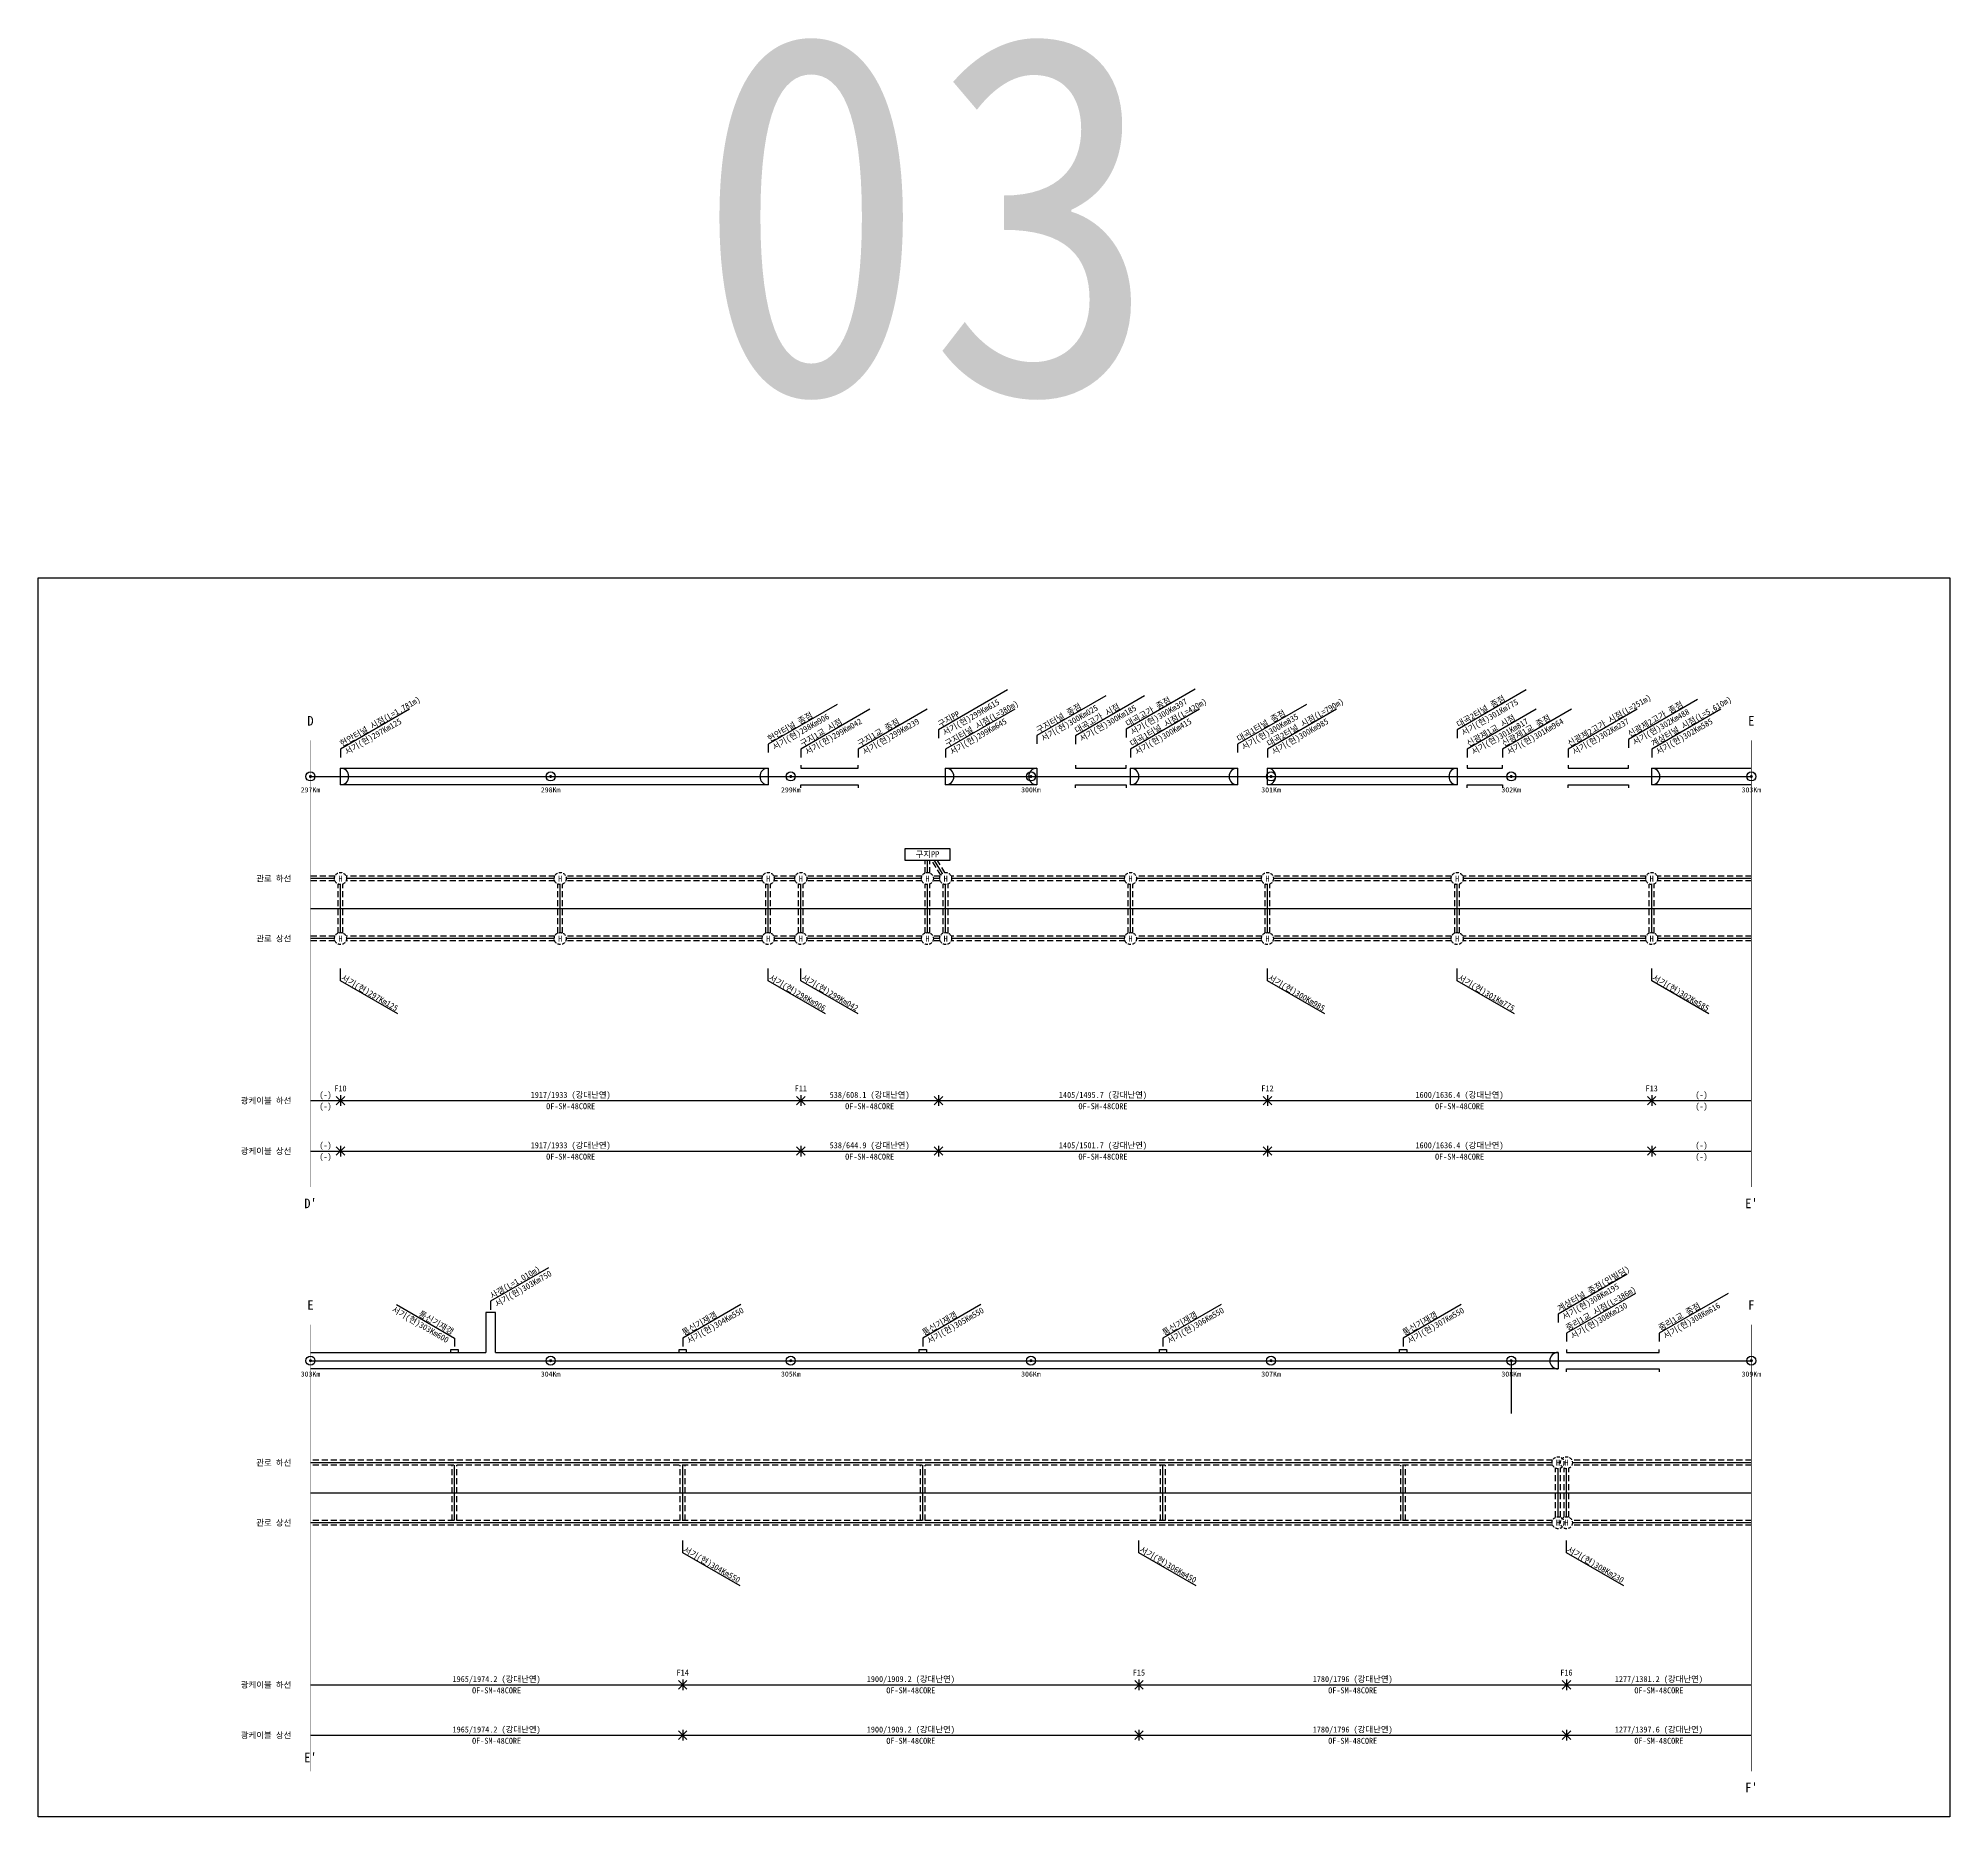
# Model space of a CAD drawing. Extents: x 1592 to 2388, y 0 to 741.
import ezdxf
from ezdxf.enums import TextEntityAlignment as Align

# ---------------------------------------------------------------- set-up
doc = ezdxf.new("R2010")
doc.units = 0
doc.header["$MEASUREMENT"] = 0
doc.linetypes.add('CENTER', pattern=[50.8, 31.75, -6.35, 6.35, -6.35])
doc.linetypes.add('HIDDEN', pattern=[0.375, 0.25, -0.125])
for name, color, linetype in [('TN-CABL', 4, 'Continuous'), ('TN-MACL', 6, 'Continuous'), ('TN-MACT', 6, 'Continuous'), ('TN-TABL-LIN1', 4, 'Continuous'), ('TN-TABL-LIN2', 1, 'Continuous'), ('TN-TEXT', 3, 'Continuous'), ('TX-BORD', 7, 'Continuous'), ('TX-PAPR', 2, 'Continuous'), ('TZ-BASE', 253, 'Continuous'), ('TZ-LEAL', 253, 'Continuous'), ('TZ-LINE', 1, 'Continuous')]:
    doc.layers.add(name, color=color, linetype=linetype)
doc.layers.add('TX-LINE', color=6, linetype='Continuous', plot=False)
doc.styles.get("Standard").update_dxf_attribs({"font": 'GulimChe.ttf'})
doc.styles.add('굴림체', font='GulimChe.ttf')
doc.linetypes.add('ZIGZAG', pattern='A,0.0001,-0.2,[131,ltypeshp.shx,S=0.2,R=0,X=-0.2,Y=0],-0.4,[131,ltypeshp.shx,S=0.2,R=180,X=0.2,Y=0],-0.2', length=0.8001)

# ---------------------------------------------------------------- blocks, each defined once
blk = doc.blocks.new('XX')
at = {"layer": 'TN-TABL-LIN1'}
for points in [[(-1.77, 1.77), (1.77, -1.77)], [(1.77, 1.77), (-1.77, -1.77)]]:
    blk.add_lwpolyline(points, dxfattribs=at)

msp = doc.modelspace()

# ---------------------------------------------------------------- linework, layer by layer
at = {"layer": 'TN-CABL', "linetype": 'ZIGZAG', "ltscale": 5}
msp.add_line((1962.27, 393.29), (1962.27, 398.36), dxfattribs=at)
at = {"layer": 'TN-CABL', "linetype": 'ByBlock', "ltscale": 10, "flags": 128}
for points in [[(1909.57, 437.99), (1909.57, 436.74), (1933.47, 436.74), (1933.47, 437.99)], [(2023.87, 437.99), (2023.87, 436.74), (2045.07, 436.74), (2045.07, 437.99)], [(2187.07, 437.99), (2187.07, 436.74), (2201.77, 436.74), (2201.77, 437.99)], [(2229.07, 437.99), (2229.07, 436.74), (2254.17, 436.74), (2254.17, 437.99)], [(2305.37, 429.84), (2263.87, 429.84), (2263.87, 436.74), (2305.37, 436.74)], [(1909.57, 428.59), (1909.57, 429.84), (1933.47, 429.84), (1933.47, 428.59)], [(2023.87, 428.59), (2023.87, 429.84), (2045.07, 429.84), (2045.07, 428.59)], [(2187.07, 428.59), (2187.07, 429.84), (2201.77, 429.84), (2201.77, 428.59)], [(2229.07, 428.59), (2229.07, 429.84), (2254.17, 429.84), (2254.17, 428.59)], [(1782.37, 193.42), (1782.37, 209.97), (1778.37, 209.97), (1778.37, 193.42)], [(1705.37, 193.42), (1778.37, 193.42)], [(1782.37, 193.42), (2224.87, 193.42), (2224.87, 186.52), (1705.37, 186.52)], [(1763.87, 193.42), (1763.87, 194.67), (1766.87, 194.67), (1766.87, 193.42)], [(1858.87, 193.42), (1858.87, 194.67), (1861.87, 194.67), (1861.87, 193.42)], [(1958.87, 193.42), (1958.87, 194.67), (1961.87, 194.67), (1961.87, 193.42)], [(2058.87, 193.42), (2058.87, 194.67), (2061.87, 194.67), (2061.87, 193.42)], [(2158.87, 193.42), (2158.87, 194.67), (2161.87, 194.67), (2161.87, 193.42)], [(2228.37, 194.67), (2228.37, 193.42), (2266.97, 193.42), (2266.97, 194.67)], [(2228.37, 185.27), (2228.37, 186.52), (2266.97, 186.52), (2266.97, 185.27)]]:
    msp.add_lwpolyline(points, dxfattribs=at)
for points in [[(1717.87, 436.74), (1895.97, 436.74), (1895.97, 429.84), (1717.87, 429.84)], [(1969.87, 436.74), (2007.87, 436.74), (2007.87, 429.84), (1969.87, 429.84)], [(2046.87, 436.74), (2091.37, 436.74), (2091.37, 429.84), (2046.87, 429.84)], [(2103.87, 436.74), (2182.87, 436.74), (2182.87, 429.84), (2103.87, 429.84)]]:
    msp.add_lwpolyline(points, close=True, dxfattribs=at)
at = {"layer": 'TN-CABL', "linetype": 'HIDDEN', "ltscale": 10, "flags": 128}
for points in [[(1961.27, 393.08), (1961.27, 398.36)], [(1963.27, 393.08), (1963.27, 398.36)], [(1967.83, 392.22), (1964.07, 398.36)], [(1969.53, 393.26), (1966.41, 398.36)], [(1715.58, 391.79), (1705.37, 391.79)], [(1715.37, 390.79), (1705.37, 390.79)], [(1807.08, 391.79), (1720.17, 391.79)], [(1806.87, 390.79), (1720.37, 390.79)], [(1893.68, 391.79), (1811.67, 391.79)], [(1893.47, 390.79), (1811.87, 390.79)], [(1907.28, 391.79), (1898.27, 391.79)], [(1907.07, 390.79), (1898.47, 390.79)], [(1959.98, 391.79), (1911.87, 391.79)], [(1959.77, 390.79), (1912.07, 390.79)], [(1959.98, 391.79), (1957.67, 391.79)], [(1959.77, 390.79), (1957.87, 390.79)], [(1967.58, 391.79), (1964.57, 391.79)], [(1967.37, 390.79), (1964.77, 390.79)], [(2044.58, 391.79), (1972.17, 391.79)], [(2044.37, 390.79), (1972.37, 390.79)], [(2101.58, 391.79), (2049.17, 391.79)], [(2101.37, 390.79), (2049.37, 390.79)], [(2180.58, 391.79), (2106.17, 391.79)], [(2180.37, 390.79), (2106.37, 390.79)], [(2261.58, 391.79), (2185.17, 391.79)], [(2261.37, 390.79), (2185.37, 390.79)], [(2305.37, 391.79), (2266.17, 391.79)], [(2305.37, 390.79), (2266.37, 390.79)], [(1715.58, 389.79), (1705.37, 389.79)], [(1716.87, 368.08), (1716.87, 388.5)], [(1718.87, 368.08), (1718.87, 388.5)], [(1807.08, 389.79), (1720.17, 389.79)], [(1808.37, 368.08), (1808.37, 388.5)], [(1810.37, 368.08), (1810.37, 388.5)], [(1893.68, 389.79), (1811.67, 389.79)], [(1894.97, 368.08), (1894.97, 388.5)], [(1896.97, 368.08), (1896.97, 388.5)], [(1907.28, 389.79), (1898.27, 389.79)], [(1908.57, 368.08), (1908.57, 388.5)], [(1910.57, 368.08), (1910.57, 388.5)], [(1959.98, 389.79), (1911.87, 389.79)], [(1959.98, 389.79), (1957.67, 389.79)], [(1961.27, 368.08), (1961.27, 388.5)], [(1963.27, 368.08), (1963.27, 388.5)], [(1967.58, 389.79), (1964.57, 389.79)], [(1968.87, 368.08), (1968.87, 388.5)], [(1970.87, 368.08), (1970.87, 388.5)], [(2044.58, 389.79), (1972.17, 389.79)], [(2045.87, 368.08), (2045.87, 388.5)], [(2047.87, 368.08), (2047.87, 388.5)], [(2101.58, 389.79), (2049.17, 389.79)], [(2102.87, 368.08), (2102.87, 388.5)], [(2104.87, 368.08), (2104.87, 388.5)], [(2180.58, 389.79), (2106.17, 389.79)], [(2181.87, 368.08), (2181.87, 388.5)], [(2183.87, 368.08), (2183.87, 388.5)], [(2261.58, 389.79), (2185.17, 389.79)], [(2262.87, 368.08), (2262.87, 388.5)], [(2264.87, 368.08), (2264.87, 388.5)], [(2305.37, 389.79), (2266.17, 389.79)], [(1715.58, 366.79), (1705.37, 366.79)], [(1807.08, 366.79), (1720.17, 366.79)], [(1893.68, 366.79), (1811.67, 366.79)], [(1907.28, 366.79), (1898.27, 366.79)], [(1959.98, 366.79), (1911.87, 366.79)], [(1959.98, 366.79), (1957.67, 366.79)], [(1967.58, 366.79), (1964.57, 366.79)], [(2044.58, 366.79), (1972.17, 366.79)], [(2101.58, 366.79), (2049.17, 366.79)], [(2180.58, 366.79), (2106.17, 366.79)], [(2261.58, 366.79), (2185.17, 366.79)], [(2305.37, 366.79), (2266.17, 366.79)], [(1715.37, 365.79), (1705.37, 365.79)], [(1715.58, 364.79), (1705.37, 364.79)], [(1807.08, 364.79), (1720.17, 364.79)], [(1806.87, 365.79), (1720.37, 365.79)], [(1893.68, 364.79), (1811.67, 364.79)], [(1893.47, 365.79), (1811.87, 365.79)], [(1907.28, 364.79), (1898.27, 364.79)], [(1907.07, 365.79), (1898.47, 365.79)], [(1959.98, 364.79), (1911.87, 364.79)], [(1959.77, 365.79), (1912.07, 365.79)], [(1959.98, 364.79), (1957.67, 364.79)], [(1959.77, 365.79), (1957.87, 365.79)], [(1967.58, 364.79), (1964.57, 364.79)], [(1967.37, 365.79), (1964.77, 365.79)], [(2044.58, 364.79), (1972.17, 364.79)], [(2044.37, 365.79), (1972.37, 365.79)], [(2101.58, 364.79), (2049.17, 364.79)], [(2101.37, 365.79), (2049.37, 365.79)], [(2180.58, 364.79), (2106.17, 364.79)], [(2180.37, 365.79), (2106.37, 365.79)], [(2261.58, 364.79), (2185.17, 364.79)], [(2261.37, 365.79), (2185.37, 365.79)], [(2305.37, 364.79), (2266.17, 364.79)], [(2305.37, 365.79), (2266.37, 365.79)], [(2222.58, 148.47), (1705.37, 148.47)], [(2222.37, 147.47), (1705.37, 147.47)], [(2222.58, 146.47), (1705.37, 146.47)], [(1764.37, 123.47), (1764.37, 146.47)], [(1766.37, 123.47), (1766.37, 146.47)], [(1859.37, 123.47), (1859.37, 146.47)], [(1861.37, 123.47), (1861.37, 146.47)], [(1959.37, 123.47), (1959.37, 146.47)], [(1961.37, 123.47), (1961.37, 146.47)], [(2059.37, 123.47), (2059.37, 146.47)], [(2061.37, 123.47), (2061.37, 146.47)], [(2159.37, 123.47), (2159.37, 146.47)], [(2161.37, 123.47), (2161.37, 146.47)], [(2223.87, 124.76), (2223.87, 145.18)], [(2225.87, 124.76), (2225.87, 145.18)], [(2227.37, 124.76), (2227.37, 145.18)], [(2229.37, 124.76), (2229.37, 145.18)], [(2305.37, 148.47), (2230.67, 148.47)], [(2305.37, 146.47), (2230.67, 146.47)], [(2305.37, 147.47), (2230.87, 147.47)], [(2222.58, 123.47), (1705.37, 123.47)], [(2222.37, 122.47), (1705.37, 122.47)], [(2222.58, 121.47), (1705.37, 121.47)], [(2305.37, 123.47), (2230.67, 123.47)], [(2305.37, 121.47), (2230.67, 121.47)], [(2305.37, 122.47), (2230.87, 122.47)]]:
    msp.add_lwpolyline(points, dxfattribs=at)
at = {"layer": 'TN-CABL', "linetype": 'ZIGZAG', "ltscale": 5, "flags": 128}
msp.add_lwpolyline([(1968.57, 392.92), (1965.24, 398.36)], dxfattribs=at)
at = {"layer": 'TN-CABL', "linetype": 'ZIGZAG', "ltscale": 5}
for points in [[(1715.37, 390.79), (1705.37, 390.79)], [(1806.87, 390.79), (1720.37, 390.79)], [(1893.47, 390.79), (1811.87, 390.79)], [(1907.07, 390.79), (1898.47, 390.79)], [(1959.77, 390.79), (1912.07, 390.79)], [(1959.77, 390.79), (1957.87, 390.79)], [(1967.37, 390.79), (1964.77, 390.79)], [(2044.37, 390.79), (1972.37, 390.79)], [(2101.37, 390.79), (2049.37, 390.79)], [(2180.37, 390.79), (2106.37, 390.79)], [(2261.37, 390.79), (2185.37, 390.79)], [(2305.37, 390.79), (2266.37, 390.79)], [(1717.87, 368.29), (1717.87, 388.29)], [(1809.37, 368.29), (1809.37, 388.29)], [(1895.97, 368.29), (1895.97, 388.29)], [(1909.57, 368.29), (1909.57, 388.29)], [(1962.27, 368.29), (1962.27, 388.29)], [(1969.87, 368.29), (1969.87, 388.29)], [(2046.87, 368.29), (2046.87, 388.29)], [(2103.87, 368.29), (2103.87, 388.29)], [(2182.87, 368.29), (2182.87, 388.29)], [(2263.87, 368.29), (2263.87, 388.29)], [(1715.37, 365.79), (1705.37, 365.79)], [(1806.87, 365.79), (1720.37, 365.79)], [(1893.47, 365.79), (1811.87, 365.79)], [(1907.07, 365.79), (1898.47, 365.79)], [(1959.77, 365.79), (1912.07, 365.79)], [(1959.77, 365.79), (1957.87, 365.79)], [(1967.37, 365.79), (1964.77, 365.79)], [(2044.37, 365.79), (1972.37, 365.79)], [(2101.37, 365.79), (2049.37, 365.79)], [(2180.37, 365.79), (2106.37, 365.79)], [(2261.37, 365.79), (2185.37, 365.79)], [(2305.37, 365.79), (2266.37, 365.79)], [(2222.37, 147.47), (1705.37, 147.47)], [(1765.37, 123.47), (1765.37, 146.47)], [(1860.37, 123.47), (1860.37, 146.47)], [(1960.37, 123.47), (1960.37, 146.47)], [(2060.37, 123.47), (2060.37, 146.47)], [(2160.37, 123.47), (2160.37, 146.47)], [(2224.87, 124.97), (2224.87, 144.97)], [(2228.37, 124.97), (2228.37, 144.97)], [(2305.37, 147.47), (2230.87, 147.47)], [(2222.37, 122.47), (1705.37, 122.47)], [(2305.37, 122.47), (2230.87, 122.47)]]:
    msp.add_lwpolyline(points, dxfattribs=at)
at = {"layer": 'TN-CABL', "linetype": 'ByBlock', "ltscale": 10}
for centre, start, end in [((1717.87, 433.29), 270, 90), ((1895.97, 433.29), 90, 270), ((1969.87, 433.29), 270, 90), ((2007.87, 433.29), 90, 270), ((2046.87, 433.29), 270, 90), ((2091.37, 433.29), 90, 270), ((2103.87, 433.29), 270, 90), ((2182.87, 433.29), 90, 270), ((2263.87, 433.29), 270, 90), ((2224.87, 189.97), 90, 270)]:
    msp.add_arc(centre, 3.45, start, end, dxfattribs=at)
at = {"layer": 'TN-MACL', "linetype": 'CENTER', "ltscale": 0.8, "const_width": 0.2}
for points in [[(1705.37, 448.29), (1705.37, 262.29)], [(2305.37, 448.29), (2305.37, 262.29)], [(1705.37, 204.97), (1705.37, 18.97)], [(2305.37, 204.97), (2305.37, 18.97)]]:
    msp.add_lwpolyline(points, dxfattribs=at)
at = {"layer": 'TN-TABL-LIN1', "linetype": 'HIDDEN', "ltscale": 5}
for centre in [(1717.87, 390.79), (1809.37, 390.79), (1895.97, 390.79), (1909.57, 390.79), (1962.27, 390.79), (1969.87, 390.79), (2046.87, 390.79), (2103.87, 390.79), (2182.87, 390.79), (2263.87, 390.79), (1717.87, 365.79), (1809.37, 365.79), (1895.97, 365.79), (1909.57, 365.79), (1962.27, 365.79), (1969.87, 365.79), (2046.87, 365.79), (2103.87, 365.79), (2182.87, 365.79), (2263.87, 365.79), (2224.87, 147.47), (2228.37, 147.47), (2224.87, 122.47), (2228.37, 122.47)]:
    msp.add_circle(centre, 2.5, dxfattribs=at)
at = {"layer": 'TN-TABL-LIN2'}
for points in [[(1924.73, 463.33), (1895.97, 446.73), (1895.97, 443.23)], [(1995.63, 469.33), (1966.87, 452.73), (1966.87, 449.23)], [(2036.63, 466.93), (2007.87, 450.33), (2007.87, 446.83)], [(2052.63, 466.86), (2023.87, 450.26), (2023.87, 446.76)], [(2073.83, 469.61), (2045.07, 453.01), (2045.07, 449.51)], [(2120.13, 463.33), (2091.37, 446.73), (2091.37, 443.23)], [(2211.63, 469.33), (2182.87, 452.73), (2182.87, 449.23)], [(2282.93, 465.33), (2254.17, 448.73), (2254.17, 445.23)], [(1746.63, 461.33), (1717.87, 444.73), (1717.87, 441.23)], [(1938.33, 461.33), (1909.57, 444.73), (1909.57, 441.23)], [(1962.23, 461.33), (1933.47, 444.73), (1933.47, 441.23)], [(1998.63, 461.33), (1969.87, 444.73), (1969.87, 441.23)], [(2075.63, 461.33), (2046.87, 444.73), (2046.87, 441.23)], [(2132.63, 461.33), (2103.87, 444.73), (2103.87, 441.23)], [(2215.83, 461.33), (2187.07, 444.73), (2187.07, 441.23)], [(2230.53, 461.33), (2201.77, 444.73), (2201.77, 441.23)], [(2257.83, 461.33), (2229.07, 444.73), (2229.07, 441.23)], [(2292.63, 461.33), (2263.87, 444.73), (2263.87, 441.23)], [(1741.73, 334.38), (1717.87, 348.16), (1717.87, 353.29)], [(1919.83, 334.38), (1895.97, 348.16), (1895.97, 353.29)], [(1933.43, 334.38), (1909.57, 348.16), (1909.57, 353.29)], [(2127.73, 334.38), (2103.87, 348.16), (2103.87, 353.29)], [(2206.73, 334.38), (2182.87, 348.16), (2182.87, 353.29)], [(2287.73, 334.38), (2263.87, 348.16), (2263.87, 353.29)], [(1804.53, 228.69), (1780.37, 214.71), (1780.37, 211.21)], [(2253.63, 226.01), (2224.87, 209.41), (2224.87, 205.91)], [(2257.13, 218.01), (2228.37, 201.41), (2228.37, 197.91)], [(2295.73, 218.01), (2266.97, 201.41), (2266.97, 197.91)], [(1741.22, 213.39), (1765.37, 199.41), (1765.37, 195.91)], [(1884.53, 213.39), (1860.37, 199.41), (1860.37, 195.91)], [(1984.53, 213.39), (1960.37, 199.41), (1960.37, 195.91)], [(2084.53, 213.39), (2060.37, 199.41), (2060.37, 195.91)], [(2184.53, 213.39), (2160.37, 199.41), (2160.37, 195.91)], [(1884.23, 96.21), (1860.37, 109.99), (1860.37, 115.12)], [(2074.23, 96.21), (2050.37, 109.99), (2050.37, 115.12)], [(2252.23, 96.21), (2228.37, 109.99), (2228.37, 115.12)]]:
    msp.add_lwpolyline(points, dxfattribs=at)
at = {"layer": 'TN-TABL-LIN2', "const_width": 0.625}
for points in [[(1705.06, 433.29, 1), (1705.69, 433.29, 1)], [(1805.06, 433.29, 1), (1805.69, 433.29, 1)], [(1905.06, 433.29, 1), (1905.69, 433.29, 1)], [(2005.06, 433.29, 1), (2005.69, 433.29, 1)], [(2105.06, 433.29, 1), (2105.69, 433.29, 1)], [(2205.06, 433.29, 1), (2205.69, 433.29, 1)], [(2305.06, 433.29, 1), (2305.69, 433.29, 1)], [(1705.06, 189.97, 1), (1705.69, 189.97, 1)], [(1805.06, 189.97, 1), (1805.69, 189.97, 1)], [(1905.06, 189.97, 1), (1905.69, 189.97, 1)], [(2005.06, 189.97, 1), (2005.69, 189.97, 1)], [(2105.06, 189.97, 1), (2105.69, 189.97, 1)], [(2205.06, 189.97, 1), (2205.69, 189.97, 1)], [(2305.06, 189.97, 1), (2305.69, 189.97, 1)]]:
    msp.add_lwpolyline(points, format="xyb", close=True, dxfattribs=at)
at = {"layer": 'TN-TABL-LIN2'}
msp.add_lwpolyline([(1952.94, 403.36), (1971.61, 403.36), (1971.61, 398.36), (1952.94, 398.36)], close=True, dxfattribs=at)
for centre in [(1705.37, 433.29), (1805.37, 433.29), (1905.37, 433.29), (2005.37, 433.29), (2105.37, 433.29), (2205.37, 433.29), (2305.37, 433.29), (1705.37, 189.97), (1805.37, 189.97), (1905.37, 189.97), (2005.37, 189.97), (2105.37, 189.97), (2205.37, 189.97), (2305.37, 189.97)]:
    msp.add_circle(centre, 1.88, dxfattribs=at)
at = {"layer": 'TX-BORD'}
for p, q in [((1717.87, 300.51), (1717.87, 296.07)), ((1909.57, 300.51), (1909.57, 296.07)), ((1966.87, 300.51), (1966.87, 296.07)), ((2103.87, 300.51), (2103.87, 296.07)), ((2263.87, 300.51), (2263.87, 296.07)), ((1717.87, 279.51), (1717.87, 275.07)), ((1909.57, 279.51), (1909.57, 275.07)), ((1966.87, 279.51), (1966.87, 275.07)), ((2103.87, 279.51), (2103.87, 275.07)), ((2263.87, 279.51), (2263.87, 275.07)), ((1860.37, 57.19), (1860.37, 52.75)), ((2050.37, 57.19), (2050.37, 52.75)), ((2228.37, 57.19), (2228.37, 52.75)), ((1860.37, 36.19), (1860.37, 31.75)), ((2050.37, 36.19), (2050.37, 31.75)), ((2228.37, 36.19), (2228.37, 31.75))]:
    msp.add_line(p, q, dxfattribs=at)
at = {"layer": 'TX-LINE'}
for points in [[(1705.37, 298.29), (1717.87, 298.29), (1909.57, 298.29), (1966.87, 298.29), (2103.87, 298.29), (2263.87, 298.29), (2305.37, 298.29)], [(1705.37, 277.29), (1717.87, 277.29), (1909.57, 277.29), (1966.87, 277.29), (2103.87, 277.29), (2263.87, 277.29), (2305.37, 277.29)], [(2205.37, 189.97), (2205.37, 167.92)], [(1705.37, 54.97), (1860.37, 54.97), (2050.37, 54.97), (2228.37, 54.97), (2305.37, 54.97)], [(1705.37, 33.97), (1860.37, 33.97), (2050.37, 33.97), (2228.37, 33.97), (2305.37, 33.97)]]:
    msp.add_lwpolyline(points, dxfattribs=at)
at = {"layer": 'TX-PAPR'}
msp.add_lwpolyline([(1592, 516), (2388, 516), (2388, 0), (1592, 0)], close=True, dxfattribs=at)
at = {"layer": 'TZ-BASE'}
for p, q in [((1705.37, 378.29), (2305.37, 378.29)), ((1705.37, 134.97), (2305.37, 134.97))]:
    msp.add_line(p, q, dxfattribs=at)
at = {"layer": 'TZ-LEAL'}
for points in [[(1705.37, 298.29), (2305.37, 298.29)], [(1705.37, 277.29), (2305.37, 277.29)], [(1705.37, 54.97), (2305.37, 54.97)], [(1705.37, 33.97), (2305.37, 33.97)]]:
    msp.add_lwpolyline(points, dxfattribs=at)
at = {"layer": 'TZ-LINE', "flags": 128}
for points in [[(1705.37, 433.29), (2305.37, 433.29)], [(1705.37, 189.97), (2305.37, 189.97)]]:
    msp.add_lwpolyline(points, dxfattribs=at)

# ---------------------------------------------------------------- block references
at = {"layer": 'TN-TABL-LIN1'}
for p in [(1717.87, 298.29), (1909.57, 298.29), (1966.87, 298.29), (2103.87, 298.29), (2263.87, 298.29), (1717.87, 277.29), (1909.57, 277.29), (1966.87, 277.29), (2103.87, 277.29), (2263.87, 277.29), (1860.37, 54.97), (2050.37, 54.97), (2228.37, 54.97), (1860.37, 33.97), (2050.37, 33.97), (2228.37, 33.97)]:
    msp.add_blockref('XX', p, dxfattribs=at)

# ---------------------------------------------------------------- texts
at = {"layer": 'TN-MACT'}
for s, p in [('D', (1705.37, 453.29)), ('E', (2305.37, 453.29)), ("D'", (1705.37, 252.29)), ("E'", (2305.37, 252.29)), ('E', (1705.37, 209.97)), ('F', (2305.37, 209.97)), ("E'", (1705.37, 21.46)), ("F'", (2305.37, 8.97))]:
    msp.add_text(s, height=4, dxfattribs=at).set_placement(p, align=Align.BOTTOM_CENTER)
at = {"layer": 'TN-TABL-LIN1', "linetype": 'HIDDEN', "ltscale": 5}
for p in [(1717.87, 390.79), (1809.37, 390.79), (1895.97, 390.79), (1909.57, 390.79), (1962.27, 390.79), (1969.87, 390.79), (2046.87, 390.79), (2103.87, 390.79), (2182.87, 390.79), (2263.87, 390.79), (1717.87, 365.79), (1717.87, 365.79), (1809.37, 365.79), (1809.37, 365.79), (1895.97, 365.79), (1909.57, 365.79), (1962.27, 365.79), (1962.27, 365.79), (1969.87, 365.79), (1969.87, 365.79), (2046.87, 365.79), (2046.87, 365.79), (2103.87, 365.79), (2103.87, 365.79), (2182.87, 365.79), (2182.87, 365.79), (2263.87, 365.79), (2263.87, 365.79), (2224.87, 147.47), (2228.37, 147.47), (2224.87, 122.47), (2224.87, 122.47), (2228.37, 122.47), (2228.37, 122.47)]:
    msp.add_text('H', height=2.5, dxfattribs=at).set_placement(p, align=Align.MIDDLE)
at = {"layer": 'TN-TEXT'}
for s, rotation, p in [('현안터널 시점(L=1,781m)', 30, (1718.49, 445.66)), ('서기(현)299Km615', 30, (1969.49, 450.2)), ('구지터널 시점(L=380m)', 30, (1970.49, 445.66)), ('구지터널 종점', 30, (2008.49, 451.26)), ('서기(현)300Km025', 30, (2010.49, 447.8)), ('대곡고가 시점', 30, (2024.49, 451.19)), ('서기(현)300Km185', 30, (2026.49, 447.73)), ('대곡고가 종점', 30, (2045.69, 453.94)), ('대곡1터널 시점(L=420m)', 30, (2047.49, 445.66)), ('서기(현)300Km397', 30, (2047.69, 450.48)), ('대곡2터널 시점(L=790m)', 30, (2104.49, 445.66)), ('대곡2터널 종점', 30, (2183.49, 453.66)), ('서기(현)301Km775', 30, (2185.49, 450.2)), ('신광제2고가 시점(L=251m)', 30, (2229.69, 445.66)), ('신광제2고가 종점', 30, (2254.79, 449.66)), ('계상터널 시점(L=5,610m)', 30, (2264.49, 445.66)), ('서기(현)297Km125', 30, (1720.49, 442.2)), ('현안터널 종점', 30, (1896.59, 447.66)), ('서기(현)298Km906', 30, (1898.59, 444.2)), ('구지1교 시점', 30, (1910.19, 445.66)), ('서기(현)299Km042', 30, (1912.19, 442.2)), ('구지1교 종점', 30, (1934.09, 445.66)), ('서기(현)299Km239', 30, (1936.09, 442.2)), ('구지PP', 30, (1967.49, 453.66)), ('서기(현)299Km645', 30, (1972.49, 442.2)), ('서기(현)300Km415', 30, (2049.49, 442.2)), ('대곡1터널 종점', 30, (2091.99, 447.66)), ('서기(현)300Km835', 30, (2093.99, 444.2)), ('서기(현)300Km985', 30, (2106.49, 442.2)), ('신광제1교 시점', 30, (2187.69, 445.66)), ('서기(현)301Km817', 30, (2189.69, 442.2)), ('신광제1교 종점', 30, (2202.39, 445.66)), ('서기(현)301Km964', 30, (2204.39, 442.2)), ('서기(현)302Km237', 30, (2231.69, 442.2)), ('서기(현)302Km488', 30, (2256.79, 446.2)), ('서기(현)302Km585', 30, (2266.49, 442.2)), ('서기(현)297Km125', 330, (1717.83, 348.76)), ('서기(현)298Km906', 330, (1895.93, 348.76)), ('서기(현)299Km042', 330, (1909.53, 348.76)), ('서기(현)300Km985', 330, (2103.83, 348.76)), ('서기(현)301Km775', 330, (2182.83, 348.76)), ('서기(현)302Km585', 330, (2263.83, 348.76)), ('사갱(L=1,010m)', 30, (1780.99, 215.65)), ('서기(현)303Km750', 30, (1782.99, 212.18)), ('계상터널 종점(인빌딩)', 30, (2225.49, 210.35)), ('서기(현)308Km195', 30, (2227.49, 206.88)), ('중리1교 시점(L=386m)', 30, (2228.99, 202.35)), ('서기(현)303Km600', 330, (1738.98, 210.61)), ('통신기재갱', 330, (1750.16, 208.77)), ('통신기재갱', 30, (1860.99, 200.35)), ('서기(현)304Km550', 30, (1862.99, 196.88)), ('통신기재갱', 30, (1960.99, 200.35)), ('서기(현)305Km550', 30, (1962.99, 196.88)), ('통신기재갱', 30, (2060.99, 200.35)), ('서기(현)306Km550', 30, (2062.99, 196.88)), ('통신기재갱', 30, (2160.99, 200.35)), ('서기(현)307Km550', 30, (2162.99, 196.88)), ('서기(현)308Km230', 30, (2230.99, 198.88)), ('중리1교 종점', 30, (2267.59, 202.35)), ('서기(현)308Km616', 30, (2269.59, 198.88)), ('서기(현)304Km550', 330, (1860.33, 110.59)), ('서기(현)306Km450', 330, (2050.33, 110.59)), ('서기(현)308Km230', 330, (2228.33, 110.59))]:
    msp.add_text(s, height=2.5, rotation=rotation, dxfattribs=at).set_placement(p)
for s, height, p in [('297Km', 2.083, (1705.37, 427.72)), ('298Km', 2.083, (1805.37, 427.72)), ('299Km', 2.083, (1905.37, 427.72)), ('300Km', 2.083, (2005.37, 427.72)), ('301Km', 2.083, (2105.37, 427.72)), ('302Km', 2.083, (2205.37, 427.72)), ('303Km', 2.083, (2305.37, 427.72)), ('구지PP', 2.5, (1962.27, 400.93)), ('303Km', 2.083, (1705.37, 184.4)), ('304Km', 2.083, (1805.37, 184.4)), ('305Km', 2.083, (1905.37, 184.4)), ('306Km', 2.083, (2005.37, 184.4)), ('307Km', 2.083, (2105.37, 184.4)), ('308Km', 2.083, (2205.37, 184.4)), ('309Km', 2.083, (2305.37, 184.4))]:
    msp.add_text(s, height=height, dxfattribs=at).set_placement(p, align=Align.MIDDLE_CENTER)
for s, p in [('관로 하선', (1697.38, 390.79)), ('관로 상선', (1697.38, 365.79)), ('광케이블 하선', (1697.38, 298.29)), ('광케이블 상선', (1697.38, 277.29)), ('관로 하선', (1697.38, 147.47)), ('관로 상선', (1697.38, 122.47)), ('광케이블 하선', (1697.38, 54.97)), ('광케이블 상선', (1697.38, 33.97))]:
    msp.add_text(s, height=2.5, rotation=360, dxfattribs=at).set_placement(p, align=Align.MIDDLE_RIGHT)
at = {"layer": 'TN-TEXT', "style": '굴림체'}
for s, p in [('F10', (1717.87, 303.37)), ('F11', (1909.57, 303.37)), ('F12', (2103.87, 303.37)), ('F13', (2263.87, 303.37)), ('F14', (1860.37, 60.06)), ('F15', (2050.37, 60.06)), ('F16', (2228.37, 60.06))]:
    msp.add_text(s, height=2.5, dxfattribs=at).set_placement(p, align=Align.MIDDLE_CENTER)
for s, p in [('(-)', (1711.62, 301.93)), ('(-)', (1711.62, 297.21)), ('1917/1933 (강대난연)', (1813.72, 301.93)), ('OF-SM-48CORE', (1813.72, 297.21)), ('538/608.1 (강대난연)', (1938.22, 301.93)), ('OF-SM-48CORE', (1938.22, 297.21)), ('1405/1495.7 (강대난연)', (2035.37, 301.93)), ('OF-SM-48CORE', (2035.37, 297.21)), ('1600/1636.4 (강대난연)', (2183.87, 301.93)), ('OF-SM-48CORE', (2183.87, 297.21)), ('(-)', (2284.62, 301.93)), ('(-)', (2284.62, 297.21)), ('(-)', (1711.62, 280.93)), ('1917/1933 (강대난연)', (1813.72, 280.93)), ('538/644.9 (강대난연)', (1938.22, 280.93)), ('1405/1501.7 (강대난연)', (2035.37, 280.93)), ('1600/1636.4 (강대난연)', (2183.87, 280.93)), ('(-)', (2284.62, 280.93)), ('(-)', (1711.62, 276.21)), ('OF-SM-48CORE', (1813.72, 276.21)), ('OF-SM-48CORE', (1938.22, 276.21)), ('OF-SM-48CORE', (2035.37, 276.21)), ('OF-SM-48CORE', (2183.87, 276.21)), ('(-)', (2284.62, 276.21)), ('1965/1974.2 (강대난연)', (1782.87, 58.61)), ('1900/1909.2 (강대난연)', (1955.37, 58.61)), ('1780/1796 (강대난연)', (2139.37, 58.61)), ('1277/1381.2 (강대난연)', (2266.87, 58.61)), ('OF-SM-48CORE', (1782.87, 53.89)), ('OF-SM-48CORE', (1955.37, 53.89)), ('OF-SM-48CORE', (2139.37, 53.89)), ('OF-SM-48CORE', (2266.87, 53.89)), ('1965/1974.2 (강대난연)', (1782.87, 37.61)), ('OF-SM-48CORE', (1782.87, 32.89)), ('1900/1909.2 (강대난연)', (1955.37, 37.61)), ('OF-SM-48CORE', (1955.37, 32.89)), ('1780/1796 (강대난연)', (2139.37, 37.61)), ('OF-SM-48CORE', (2139.37, 32.89)), ('1277/1397.6 (강대난연)', (2266.87, 37.61)), ('OF-SM-48CORE', (2266.87, 32.89))]:
    msp.add_text(s, height=2.5, dxfattribs=at).set_placement(p, align=Align.TOP_CENTER)
at = {"layer": 'TX-PAPR'}
msp.add_text('03', height=150, dxfattribs=at).set_placement((1962.33, 666.39), align=Align.MIDDLE)

doc.saveas('drawing.dxf')
